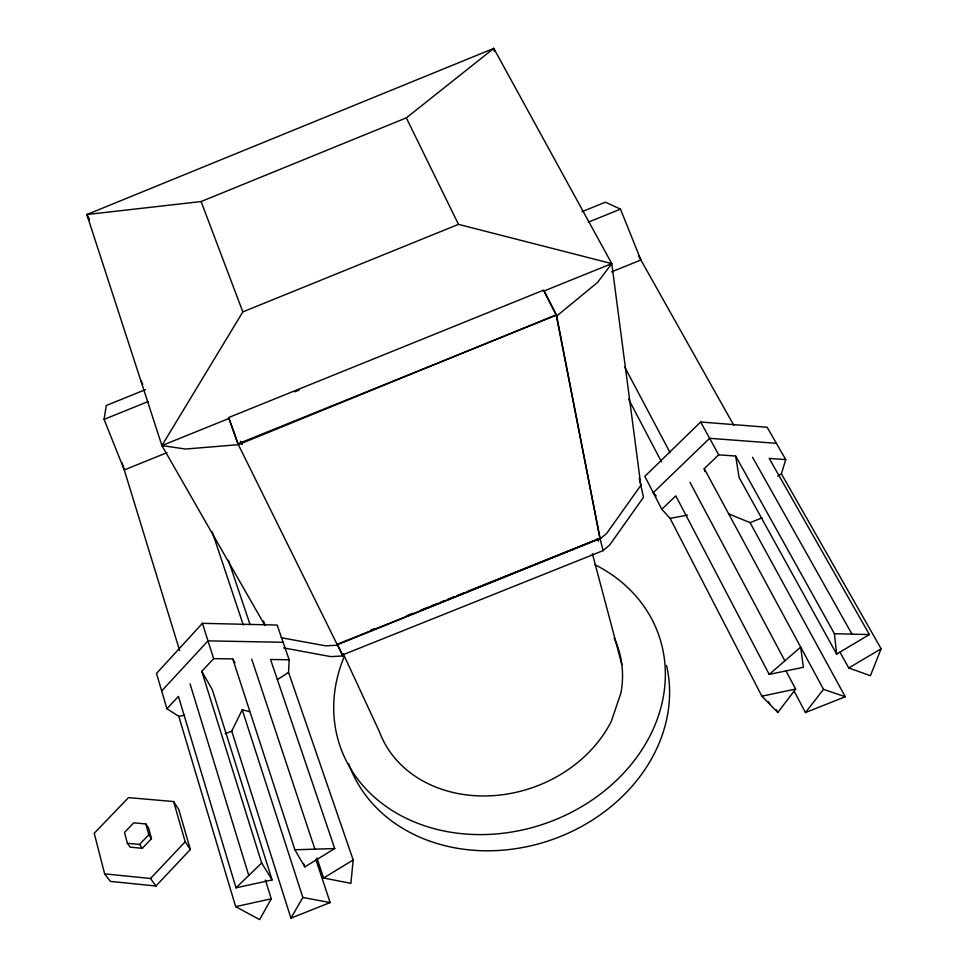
<?xml version="1.0" encoding="UTF-8"?>
<svg xmlns="http://www.w3.org/2000/svg" width="968" height="968" viewBox="0 0 968 968"><rect width="100%" height="100%" fill="white"/><g stroke="black" fill="none" stroke-linecap="round" stroke-linejoin="round"><path stroke-width="1.45" d="M316.911 857.926L323.59 878L350.9 883.36L353.187 859.959L288.561 672.385L289.166 659.765L277.138 625.05L202.421 623.319L156.501 673.45L166.919 708.733L178.802 716.332L235.66 906.653L259.63 919.6L271.258 898.8L265.401 880.033M167.004 452.649L124.279 469.928L104.072 419.386L106.274 405.507L145.394 389.656M777.667 476.147L781.394 473.812L785.75 459.594L767.164 427.263L700.663 422L644.845 476.341L661.797 509.253L670.098 518.376L761.864 696.173L777.812 712.484L795.648 689.083L785.786 670.485M781.394 473.812L881.134 648.778L870.426 675.712L848.755 667.98L839.982 652.154M225.193 733.756L231.739 731.142L242.242 709.774L249.514 711.625M231.739 731.142L290.932 918.148L302.839 897.481L242.242 709.774M264.905 625.413L161.91 445.57L242.835 311.89L458.469 224.358L611.776 263.611L640.84 485.355L606.803 533.223L600.124 538.958L603.125 550.611L342.466 654.973L337.445 644.18M611.776 263.611L597.546 282.45L556.721 316.052L543.919 291.053L611.776 263.611L493.777 48.4L86.866 214.533L161.91 445.57L185.493 449.043L238.358 444.675L556.152 314.842L599.991 538.305L337.566 644.688M794.171 691.176L805.473 712.557L823.502 689.337L704.256 468.645L718.692 454.839L735.68 456.049L834.416 633.713L836.642 654.09L869.397 634.56L769.209 458.421L785.75 459.594M161.668 690.983L207.999 640.864L283.116 642.292M166.919 708.733L178.427 696.391L236.023 887.813L272.081 879.924L212.331 689.736L201.804 671.344L213.65 658.639L232.78 658.918L234.958 662.899M155.933 886.022L190.345 849.505L178.765 809.43L173.611 801.552L128.502 797.62L94.223 833.254L104.653 873.874L110.328 881.388L155.933 886.022L150.524 878.484L104.653 873.874M150.524 878.484L185.191 841.773L173.611 801.552M127.377 843.285L139.573 844.435L148.806 834.731L145.829 823.95L133.705 822.836L124.485 832.468L127.377 843.285L130.148 847.145L142.296 848.307L151.504 838.627L148.528 827.858L145.829 823.95M236.023 887.813L261.662 862.984L201.804 671.344M661.797 509.253L675.809 495.858L769.197 674.394L803.392 667.303L800.681 647.132L769.197 674.394M603.125 550.611L609.755 544.911L643.502 497.298L639.195 477.998M89.274 220.038L86.866 214.533L201.102 201.55L406.342 117.854L493.777 48.4L494.745 51.268M277.356 679.633L288.561 672.385M232.78 658.918L294.889 849.771L304.835 866.904L334.722 848.561L270.544 659.486L289.166 659.765M323.59 878L353.187 859.959M848.755 667.98L881.134 648.778M581.937 211.714L605.411 202.203L620.476 209.136L640.901 259.993L611.582 271.851M588.375 222.144L620.476 209.136M104.072 419.386L148.165 401.526M161.91 445.57L229.017 418.43L238.358 444.675M294.792 391.822L298.991 390.128M237.946 443.828L556.539 315.096L543.726 290.097L228.593 417.571L237.946 443.828L342.829 655.965L330.778 656.631L283.697 647.919M370.708 630.156L374.906 628.474M407.056 615.6L412.658 613.361M421.044 609.997L428.037 607.19M430.833 606.077L437.814 603.27M440.609 602.156L444.808 600.475M447.603 599.349L454.597 596.554M457.392 595.429L464.386 592.634M467.181 591.509L599.991 538.305M338.848 643.623L600.789 538.377M728.71 513.887L750.067 522.647L762.034 517.856M805.473 712.557L845.27 696.754L750.067 522.647M290.932 918.148L330.149 902.575L315.907 859.632M235.66 906.653L271.258 898.8M761.864 696.173L795.648 689.083M178.802 716.332L184.622 715.183M670.098 518.376L687.51 515.121M337.808 645.172L325.671 645.85L281.24 637.718M294.889 849.771L334.722 848.561M834.416 633.713L869.397 634.56M776.396 443.32L709.617 438.31L653.267 492.688L656.219 495.955M302.839 897.481L330.149 902.575M823.502 689.337L845.27 696.754M139.573 844.435L142.296 848.307M148.806 834.731L151.504 838.627M185.191 841.773L190.345 849.505M261.662 862.984L272.081 879.924M752.523 457.235L851.985 634.137M638.711 256.096L733.889 425.46M836.642 654.09L739.092 477.466L735.68 456.049M700.663 422L718.692 454.839M689.966 482.318L784.854 660.841M624.771 367.126L670.086 452.649M628.595 399.119L661.519 461.905M776.421 709.81L777.812 712.484M768.507 701.703L769.899 704.389M140.699 380.267L142.756 384.308M263.332 621.033L264.7 623.719M240.451 441.36L241.806 444.058M240.669 441.795L242.012 444.494M86.866 214.533L89.528 219.954M406.342 117.854L458.469 224.358M597.268 538.486L598.563 541.185M343.253 653.751L379.408 731.699A126.493 105.04 -19.5 0 0 490.195 795.817A126.493 105.04 -19.5 0 0 611.352 721.208L620.948 692.919A126.493 105.04 -19.5 0 0 614.135 638.021M201.102 201.55L242.835 311.89M342.466 654.973L342.829 655.965M228.436 560.278L250.059 624.578M212.234 531.94L243.307 625.098M251.74 659.208L314.902 849.166M303.892 864.025L304.835 866.904M202.421 623.319L213.65 658.639M190.055 683.928L248.776 875.471M122.113 462.861L179.661 650.641M592.38 553.672L621.831 664.52M493.777 48.4L494.503 51.328M556.539 315.096L600.124 538.958M704.256 468.645L704.764 471.476M594.884 564.659A168.747 140.191 -19.4 0 1 642.825 748.349A168.747 140.191 -19.4 0 1 428.594 827.071A168.747 140.191 -19.4 0 1 344.148 656.8M666.541 665.5A166.569 139.259 -19.3 0 1 544.803 842.039A166.569 139.259 -19.3 0 1 348.734 763.837"/></g></svg>
